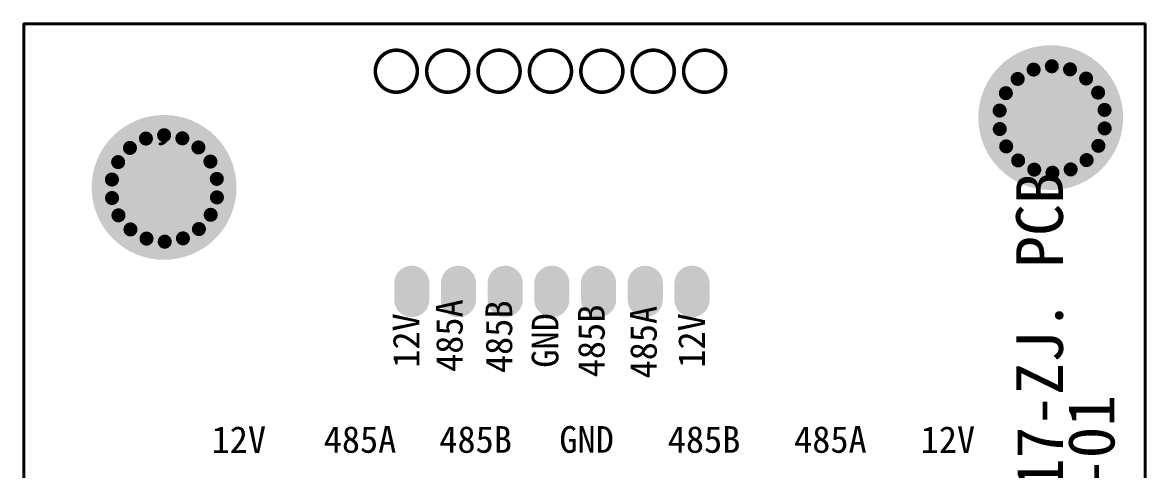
# Model space of a CAD drawing. Header units: inches. Extents: x 32166 to 66782, y 2386 to 7162.
# Drawn here: x 32753.4 to 33234.7, y 3704.1 to 3895.6 of the extents above; entities that cross this region are included whole.
import ezdxf

# ---------------------------------------------------------------- set-up
doc = ezdxf.new("R2010")
doc.units = ezdxf.units.IN
doc.header["$LTSCALE"] = 0.64311
doc.header["$MEASUREMENT"] = 0
for name, color, linetype in [('KEEPOUTLAYER', 6, 'CONTINUOUS'), ('MIDLAYER9', 2, 'CONTINUOUS'), ('MULTILAYER', 9, 'CONTINUOUS'), ('TOPLAYER', 1, 'CONTINUOUS'), ('TOPOVERLAY', 2, 'CONTINUOUS'), ('TOPSOLDER', 216, 'CONTINUOUS')]:
    doc.layers.add(name, color=color, linetype=linetype)
doc.styles.get("Standard").update_dxf_attribs({"font": 'txt', "width": 0.8})

msp = doc.modelspace()

# ---------------------------------------------------------------- linework, layer by layer
at = {"layer": 'KEEPOUTLAYER', "const_width": 1.28}
for points in [[(32754.02, 3394.92), (32754.02, 3894.92)], [(32754.02, 3894.92), (33234.02, 3894.92)], [(33234.02, 3394.92), (33234.02, 3894.92)]]:
    msp.add_lwpolyline(points, dxfattribs=at)
at = {"layer": 'KEEPOUTLAYER'}
for points, const_width in [([(32753.7, 3894.92, 1), (32754.34, 3894.92, 1)], 0.639), ([(32753.7, 3894.92, 1), (32754.34, 3894.92, 1)], 0.639), ([(33233.7, 3894.92, 1), (33234.34, 3894.92, 1)], 0.639), ([(33233.7, 3894.92, 1), (33234.34, 3894.92, 1)], 0.639), ([(32922.45, 3874.69, 1), (32904.45, 3874.69, 1)], 1.52), ([(32944.45, 3874.69, 1), (32926.45, 3874.69, 1)], 1.52), ([(32966.45, 3874.69, 1), (32948.45, 3874.69, 1)], 1.52), ([(32988.45, 3874.69, 1), (32970.45, 3874.69, 1)], 1.52), ([(33010.45, 3874.69, 1), (32992.45, 3874.69, 1)], 1.52), ([(33032.45, 3874.69, 1), (33014.45, 3874.69, 1)], 1.52), ([(33054.45, 3874.69, 1), (33036.45, 3874.69, 1)], 1.52), ([(32904.07, 3874.69, 1), (32904.82, 3874.69, 1)], 0.758), ([(32922.07, 3874.69, 1), (32922.82, 3874.69, 1)], 0.758), ([(32926.07, 3874.69, 1), (32926.82, 3874.69, 1)], 0.758), ([(32944.07, 3874.69, 1), (32944.82, 3874.69, 1)], 0.758), ([(32948.07, 3874.69, 1), (32948.82, 3874.69, 1)], 0.758), ([(32966.07, 3874.69, 1), (32966.82, 3874.69, 1)], 0.758), ([(32970.07, 3874.69, 1), (32970.82, 3874.69, 1)], 0.758), ([(32988.07, 3874.69, 1), (32988.82, 3874.69, 1)], 0.758), ([(32992.07, 3874.69, 1), (32992.82, 3874.69, 1)], 0.758), ([(33010.07, 3874.69, 1), (33010.82, 3874.69, 1)], 0.758), ([(33014.07, 3874.69, 1), (33014.82, 3874.69, 1)], 0.758), ([(33032.07, 3874.69, 1), (33032.82, 3874.69, 1)], 0.758), ([(33036.07, 3874.69, 1), (33036.82, 3874.69, 1)], 0.758), ([(33054.07, 3874.69, 1), (33054.82, 3874.69, 1)], 0.758)]:
    msp.add_lwpolyline(points, format="xyb", close=True, dxfattribs=dict(at, const_width=const_width))
at = {"layer": 'MIDLAYER9'}
for points, const_width in [([(33178.64, 3854.81, 1), (33208.64, 3854.81, 1)], 30), ([(33192.61, 3876.8, 1), (33195.61, 3876.8, 1)], 3), ([(33192.61, 3876.8, 1), (33195.61, 3876.8, 1)], 3), ([(33192.61, 3876.8, 1), (33195.61, 3876.8, 1)], 3), ([(33177.99, 3871.38, 1), (33180.99, 3871.38, 1)], 3), ([(33177.99, 3871.38, 1), (33180.99, 3871.38, 1)], 3), ([(33177.99, 3871.38, 1), (33180.99, 3871.38, 1)], 3), ([(33184.82, 3875.38, 1), (33187.82, 3875.38, 1)], 3), ([(33184.82, 3875.38, 1), (33187.82, 3875.38, 1)], 3), ([(33184.82, 3875.38, 1), (33187.82, 3875.38, 1)], 3), ([(33200.42, 3875.47, 1), (33203.42, 3875.47, 1)], 3), ([(33200.42, 3875.47, 1), (33203.42, 3875.47, 1)], 3), ([(33200.42, 3875.47, 1), (33203.42, 3875.47, 1)], 3), ([(33207.3, 3871.55, 1), (33210.3, 3871.55, 1)], 3), ([(33207.3, 3871.55, 1), (33210.3, 3871.55, 1)], 3), ([(33207.3, 3871.55, 1), (33210.3, 3871.55, 1)], 3), ([(33172.94, 3865.28, 1), (33175.94, 3865.28, 1)], 3), ([(33172.94, 3865.28, 1), (33175.94, 3865.28, 1)], 3), ([(33172.94, 3865.28, 1), (33175.94, 3865.28, 1)], 3), ([(33212.43, 3865.52, 1), (33215.43, 3865.52, 1)], 3), ([(33212.43, 3865.52, 1), (33215.43, 3865.52, 1)], 3), ([(33212.43, 3865.52, 1), (33215.43, 3865.52, 1)], 3), ([(33170.27, 3857.83, 1), (33173.27, 3857.83, 1)], 3), ([(33170.27, 3857.83, 1), (33173.27, 3857.83, 1)], 3), ([(33170.27, 3857.83, 1), (33173.27, 3857.83, 1)], 3), ([(33215.18, 3858.1, 1), (33218.18, 3858.1, 1)], 3), ([(33215.18, 3858.1, 1), (33218.18, 3858.1, 1)], 3), ([(33215.18, 3858.1, 1), (33218.18, 3858.1, 1)], 3), ([(32799.02, 3824.92, 1), (32829.02, 3824.92, 1)], 30), ([(32812.52, 3847.27, 1), (32815.52, 3847.27, 1)], 3), ([(32812.52, 3847.27, 1), (32815.52, 3847.27, 1)], 3), ([(32812.52, 3847.27, 1), (32815.52, 3847.27, 1)], 3), ([(33170.32, 3849.91, 1), (33173.32, 3849.91, 1)], 3), ([(33170.32, 3849.91, 1), (33173.32, 3849.91, 1)], 3), ([(33170.32, 3849.91, 1), (33173.32, 3849.91, 1)], 3), ([(33215.23, 3850.18, 1), (33218.23, 3850.18, 1)], 3), ([(33215.23, 3850.18, 1), (33218.23, 3850.18, 1)], 3), ([(33215.23, 3850.18, 1), (33218.23, 3850.18, 1)], 3), ([(32804.73, 3845.84, 1), (32807.73, 3845.84, 1)], 3), ([(32804.73, 3845.84, 1), (32807.73, 3845.84, 1)], 3), ([(32804.73, 3845.84, 1), (32807.73, 3845.84, 1)], 3), ([(32820.33, 3845.94, 1), (32823.33, 3845.94, 1)], 3), ([(32820.33, 3845.94, 1), (32823.33, 3845.94, 1)], 3), ([(32820.33, 3845.94, 1), (32823.33, 3845.94, 1)], 3), ([(33173.07, 3842.48, 1), (33176.07, 3842.48, 1)], 3), ([(33173.07, 3842.48, 1), (33176.07, 3842.48, 1)], 3), ([(33173.07, 3842.48, 1), (33176.07, 3842.48, 1)], 3), ([(33212.56, 3842.72, 1), (33215.56, 3842.72, 1)], 3), ([(33212.56, 3842.72, 1), (33215.56, 3842.72, 1)], 3), ([(33212.56, 3842.72, 1), (33215.56, 3842.72, 1)], 3), ([(32797.9, 3841.84, 1), (32800.9, 3841.84, 1)], 3), ([(32797.9, 3841.84, 1), (32800.9, 3841.84, 1)], 3), ([(32797.9, 3841.84, 1), (32800.9, 3841.84, 1)], 3), ([(32827.21, 3842.02, 1), (32830.21, 3842.02, 1)], 3), ([(32827.21, 3842.02, 1), (32830.21, 3842.02, 1)], 3), ([(32827.21, 3842.02, 1), (32830.21, 3842.02, 1)], 3), ([(32792.84, 3835.75, 1), (32795.84, 3835.75, 1)], 3), ([(32792.84, 3835.75, 1), (32795.84, 3835.75, 1)], 3), ([(32792.84, 3835.75, 1), (32795.84, 3835.75, 1)], 3), ([(32832.34, 3835.98, 1), (32835.34, 3835.98, 1)], 3), ([(32832.34, 3835.98, 1), (32835.34, 3835.98, 1)], 3), ([(32832.34, 3835.98, 1), (32835.34, 3835.98, 1)], 3), ([(33178.2, 3836.45, 1), (33181.2, 3836.45, 1)], 3), ([(33178.2, 3836.45, 1), (33181.2, 3836.45, 1)], 3), ([(33207.51, 3836.62, 1), (33210.51, 3836.62, 1)], 3), ([(33207.51, 3836.62, 1), (33210.51, 3836.62, 1)], 3), ([(33207.51, 3836.62, 1), (33210.51, 3836.62, 1)], 3), ([(32790.18, 3828.29, 1), (32793.18, 3828.29, 1)], 3), ([(32790.18, 3828.29, 1), (32793.18, 3828.29, 1)], 3), ([(32790.18, 3828.29, 1), (32793.18, 3828.29, 1)], 3), ([(32835.09, 3828.56, 1), (32838.09, 3828.56, 1)], 3), ([(32835.09, 3828.56, 1), (32838.09, 3828.56, 1)], 3), ([(32835.09, 3828.56, 1), (32838.09, 3828.56, 1)], 3), ([(33185.08, 3832.53, 1), (33188.08, 3832.53, 1)], 3), ([(33185.08, 3832.53, 1), (33188.08, 3832.53, 1)], 3), ([(33192.89, 3831.2, 1), (33195.89, 3831.2, 1)], 3), ([(33192.89, 3831.2, 1), (33195.89, 3831.2, 1)], 3), ([(33200.68, 3832.62, 1), (33203.68, 3832.62, 1)], 3), ([(33200.68, 3832.62, 1), (33203.68, 3832.62, 1)], 3), ([(32790.23, 3820.37, 1), (32793.23, 3820.37, 1)], 3), ([(32790.23, 3820.37, 1), (32793.23, 3820.37, 1)], 3), ([(32790.23, 3820.37, 1), (32793.23, 3820.37, 1)], 3), ([(32835.14, 3820.64, 1), (32838.14, 3820.64, 1)], 3), ([(32835.14, 3820.64, 1), (32838.14, 3820.64, 1)], 3), ([(32835.14, 3820.64, 1), (32838.14, 3820.64, 1)], 3), ([(32792.98, 3812.95, 1), (32795.98, 3812.95, 1)], 3), ([(32792.98, 3812.95, 1), (32795.98, 3812.95, 1)], 3), ([(32792.98, 3812.95, 1), (32795.98, 3812.95, 1)], 3), ([(32832.47, 3813.18, 1), (32835.47, 3813.18, 1)], 3), ([(32832.47, 3813.18, 1), (32835.47, 3813.18, 1)], 3), ([(32832.47, 3813.18, 1), (32835.47, 3813.18, 1)], 3), ([(32798.11, 3806.91, 1), (32801.11, 3806.91, 1)], 3), ([(32798.11, 3806.91, 1), (32801.11, 3806.91, 1)], 3), ([(32827.42, 3807.09, 1), (32830.42, 3807.09, 1)], 3), ([(32827.42, 3807.09, 1), (32830.42, 3807.09, 1)], 3), ([(32827.42, 3807.09, 1), (32830.42, 3807.09, 1)], 3), ([(32804.99, 3802.99, 1), (32807.99, 3802.99, 1)], 3), ([(32804.99, 3802.99, 1), (32807.99, 3802.99, 1)], 3), ([(32812.79, 3801.67, 1), (32815.79, 3801.67, 1)], 3), ([(32812.79, 3801.67, 1), (32815.79, 3801.67, 1)], 3), ([(32820.58, 3803.09, 1), (32823.58, 3803.09, 1)], 3), ([(32820.58, 3803.09, 1), (32823.58, 3803.09, 1)], 3), ([(32923.3, 3783.86, 1), (32916.8, 3783.86, 1)], 6.5), ([(32943.3, 3783.86, 1), (32936.8, 3783.86, 1)], 6.5), ([(32963.3, 3783.86, 1), (32956.8, 3783.86, 1)], 6.5), ([(32983.3, 3783.86, 1), (32976.8, 3783.86, 1)], 6.5), ([(33003.3, 3783.86, 1), (32996.8, 3783.86, 1)], 6.5), ([(33023.3, 3783.86, 1), (33016.8, 3783.86, 1)], 6.5), ([(33043.3, 3783.86, 1), (33036.8, 3783.86, 1)], 6.5), ([(32923.3, 3776.86, 1), (32916.8, 3776.86, 1)], 6.5), ([(32943.3, 3776.86, 1), (32936.8, 3776.86, 1)], 6.5), ([(32963.3, 3776.86, 1), (32956.8, 3776.86, 1)], 6.5), ([(32983.3, 3776.86, 1), (32976.8, 3776.86, 1)], 6.5), ([(33003.3, 3776.86, 1), (32996.8, 3776.86, 1)], 6.5), ([(33023.3, 3776.86, 1), (33016.8, 3776.86, 1)], 6.5), ([(33043.3, 3776.86, 1), (33036.8, 3776.86, 1)], 6.5)]:
    msp.add_lwpolyline(points, format="xyb", close=True, dxfattribs=dict(at, const_width=const_width))
at = {"layer": 'MIDLAYER9', "const_width": 13}
for points in [[(32920.05, 3776.86), (32920.05, 3783.86)], [(32940.05, 3776.86), (32940.05, 3783.86)], [(32960.05, 3776.86), (32960.05, 3783.86)], [(32980.05, 3776.86), (32980.05, 3783.86)], [(33000.05, 3776.86), (33000.05, 3783.86)], [(33020.05, 3776.86), (33020.05, 3783.86)], [(33040.05, 3776.86), (33040.05, 3783.86)]]:
    msp.add_lwpolyline(points, dxfattribs=at)
at = {"layer": 'MULTILAYER'}
for points, const_width in [([(33178.64, 3854.81, 1), (33208.64, 3854.81, 1)], 30), ([(33192.61, 3876.8, 1), (33195.61, 3876.8, 1)], 3), ([(33192.61, 3876.8, 1), (33195.61, 3876.8, 1)], 3), ([(33192.61, 3876.8, 1), (33195.61, 3876.8, 1)], 3), ([(33177.99, 3871.38, 1), (33180.99, 3871.38, 1)], 3), ([(33177.99, 3871.38, 1), (33180.99, 3871.38, 1)], 3), ([(33177.99, 3871.38, 1), (33180.99, 3871.38, 1)], 3), ([(33184.82, 3875.38, 1), (33187.82, 3875.38, 1)], 3), ([(33184.82, 3875.38, 1), (33187.82, 3875.38, 1)], 3), ([(33184.82, 3875.38, 1), (33187.82, 3875.38, 1)], 3), ([(33200.42, 3875.47, 1), (33203.42, 3875.47, 1)], 3), ([(33200.42, 3875.47, 1), (33203.42, 3875.47, 1)], 3), ([(33200.42, 3875.47, 1), (33203.42, 3875.47, 1)], 3), ([(33207.3, 3871.55, 1), (33210.3, 3871.55, 1)], 3), ([(33207.3, 3871.55, 1), (33210.3, 3871.55, 1)], 3), ([(33207.3, 3871.55, 1), (33210.3, 3871.55, 1)], 3), ([(33172.94, 3865.28, 1), (33175.94, 3865.28, 1)], 3), ([(33172.94, 3865.28, 1), (33175.94, 3865.28, 1)], 3), ([(33172.94, 3865.28, 1), (33175.94, 3865.28, 1)], 3), ([(33212.43, 3865.52, 1), (33215.43, 3865.52, 1)], 3), ([(33212.43, 3865.52, 1), (33215.43, 3865.52, 1)], 3), ([(33212.43, 3865.52, 1), (33215.43, 3865.52, 1)], 3), ([(33170.27, 3857.83, 1), (33173.27, 3857.83, 1)], 3), ([(33170.27, 3857.83, 1), (33173.27, 3857.83, 1)], 3), ([(33170.27, 3857.83, 1), (33173.27, 3857.83, 1)], 3), ([(33215.18, 3858.1, 1), (33218.18, 3858.1, 1)], 3), ([(33215.18, 3858.1, 1), (33218.18, 3858.1, 1)], 3), ([(33215.18, 3858.1, 1), (33218.18, 3858.1, 1)], 3), ([(32799.02, 3824.92, 1), (32829.02, 3824.92, 1)], 30), ([(32812.52, 3847.27, 1), (32815.52, 3847.27, 1)], 3), ([(32812.52, 3847.27, 1), (32815.52, 3847.27, 1)], 3), ([(32812.52, 3847.27, 1), (32815.52, 3847.27, 1)], 3), ([(33170.32, 3849.91, 1), (33173.32, 3849.91, 1)], 3), ([(33170.32, 3849.91, 1), (33173.32, 3849.91, 1)], 3), ([(33170.32, 3849.91, 1), (33173.32, 3849.91, 1)], 3), ([(33215.23, 3850.18, 1), (33218.23, 3850.18, 1)], 3), ([(33215.23, 3850.18, 1), (33218.23, 3850.18, 1)], 3), ([(33215.23, 3850.18, 1), (33218.23, 3850.18, 1)], 3), ([(32804.73, 3845.84, 1), (32807.73, 3845.84, 1)], 3), ([(32804.73, 3845.84, 1), (32807.73, 3845.84, 1)], 3), ([(32804.73, 3845.84, 1), (32807.73, 3845.84, 1)], 3), ([(32820.33, 3845.94, 1), (32823.33, 3845.94, 1)], 3), ([(32820.33, 3845.94, 1), (32823.33, 3845.94, 1)], 3), ([(32820.33, 3845.94, 1), (32823.33, 3845.94, 1)], 3), ([(33173.07, 3842.48, 1), (33176.07, 3842.48, 1)], 3), ([(33173.07, 3842.48, 1), (33176.07, 3842.48, 1)], 3), ([(33173.07, 3842.48, 1), (33176.07, 3842.48, 1)], 3), ([(33212.56, 3842.72, 1), (33215.56, 3842.72, 1)], 3), ([(33212.56, 3842.72, 1), (33215.56, 3842.72, 1)], 3), ([(33212.56, 3842.72, 1), (33215.56, 3842.72, 1)], 3), ([(32797.9, 3841.84, 1), (32800.9, 3841.84, 1)], 3), ([(32797.9, 3841.84, 1), (32800.9, 3841.84, 1)], 3), ([(32797.9, 3841.84, 1), (32800.9, 3841.84, 1)], 3), ([(32827.21, 3842.02, 1), (32830.21, 3842.02, 1)], 3), ([(32827.21, 3842.02, 1), (32830.21, 3842.02, 1)], 3), ([(32827.21, 3842.02, 1), (32830.21, 3842.02, 1)], 3), ([(32792.84, 3835.75, 1), (32795.84, 3835.75, 1)], 3), ([(32792.84, 3835.75, 1), (32795.84, 3835.75, 1)], 3), ([(32792.84, 3835.75, 1), (32795.84, 3835.75, 1)], 3), ([(32832.34, 3835.98, 1), (32835.34, 3835.98, 1)], 3), ([(32832.34, 3835.98, 1), (32835.34, 3835.98, 1)], 3), ([(32832.34, 3835.98, 1), (32835.34, 3835.98, 1)], 3), ([(33178.2, 3836.45, 1), (33181.2, 3836.45, 1)], 3), ([(33178.2, 3836.45, 1), (33181.2, 3836.45, 1)], 3), ([(33207.51, 3836.62, 1), (33210.51, 3836.62, 1)], 3), ([(33207.51, 3836.62, 1), (33210.51, 3836.62, 1)], 3), ([(33207.51, 3836.62, 1), (33210.51, 3836.62, 1)], 3), ([(32790.18, 3828.29, 1), (32793.18, 3828.29, 1)], 3), ([(32790.18, 3828.29, 1), (32793.18, 3828.29, 1)], 3), ([(32790.18, 3828.29, 1), (32793.18, 3828.29, 1)], 3), ([(32835.09, 3828.56, 1), (32838.09, 3828.56, 1)], 3), ([(32835.09, 3828.56, 1), (32838.09, 3828.56, 1)], 3), ([(32835.09, 3828.56, 1), (32838.09, 3828.56, 1)], 3), ([(33185.08, 3832.53, 1), (33188.08, 3832.53, 1)], 3), ([(33185.08, 3832.53, 1), (33188.08, 3832.53, 1)], 3), ([(33192.89, 3831.2, 1), (33195.89, 3831.2, 1)], 3), ([(33192.89, 3831.2, 1), (33195.89, 3831.2, 1)], 3), ([(33200.68, 3832.62, 1), (33203.68, 3832.62, 1)], 3), ([(33200.68, 3832.62, 1), (33203.68, 3832.62, 1)], 3), ([(32790.23, 3820.37, 1), (32793.23, 3820.37, 1)], 3), ([(32790.23, 3820.37, 1), (32793.23, 3820.37, 1)], 3), ([(32790.23, 3820.37, 1), (32793.23, 3820.37, 1)], 3), ([(32835.14, 3820.64, 1), (32838.14, 3820.64, 1)], 3), ([(32835.14, 3820.64, 1), (32838.14, 3820.64, 1)], 3), ([(32835.14, 3820.64, 1), (32838.14, 3820.64, 1)], 3), ([(32792.98, 3812.95, 1), (32795.98, 3812.95, 1)], 3), ([(32792.98, 3812.95, 1), (32795.98, 3812.95, 1)], 3), ([(32792.98, 3812.95, 1), (32795.98, 3812.95, 1)], 3), ([(32832.47, 3813.18, 1), (32835.47, 3813.18, 1)], 3), ([(32832.47, 3813.18, 1), (32835.47, 3813.18, 1)], 3), ([(32832.47, 3813.18, 1), (32835.47, 3813.18, 1)], 3), ([(32798.11, 3806.91, 1), (32801.11, 3806.91, 1)], 3), ([(32798.11, 3806.91, 1), (32801.11, 3806.91, 1)], 3), ([(32827.42, 3807.09, 1), (32830.42, 3807.09, 1)], 3), ([(32827.42, 3807.09, 1), (32830.42, 3807.09, 1)], 3), ([(32827.42, 3807.09, 1), (32830.42, 3807.09, 1)], 3), ([(32804.99, 3802.99, 1), (32807.99, 3802.99, 1)], 3), ([(32804.99, 3802.99, 1), (32807.99, 3802.99, 1)], 3), ([(32812.79, 3801.67, 1), (32815.79, 3801.67, 1)], 3), ([(32812.79, 3801.67, 1), (32815.79, 3801.67, 1)], 3), ([(32820.58, 3803.09, 1), (32823.58, 3803.09, 1)], 3), ([(32820.58, 3803.09, 1), (32823.58, 3803.09, 1)], 3), ([(32923.3, 3783.86, 1), (32916.8, 3783.86, 1)], 6.5), ([(32943.3, 3783.86, 1), (32936.8, 3783.86, 1)], 6.5), ([(32963.3, 3783.86, 1), (32956.8, 3783.86, 1)], 6.5), ([(32983.3, 3783.86, 1), (32976.8, 3783.86, 1)], 6.5), ([(33003.3, 3783.86, 1), (32996.8, 3783.86, 1)], 6.5), ([(33023.3, 3783.86, 1), (33016.8, 3783.86, 1)], 6.5), ([(33043.3, 3783.86, 1), (33036.8, 3783.86, 1)], 6.5), ([(32923.3, 3776.86, 1), (32916.8, 3776.86, 1)], 6.5), ([(32943.3, 3776.86, 1), (32936.8, 3776.86, 1)], 6.5), ([(32963.3, 3776.86, 1), (32956.8, 3776.86, 1)], 6.5), ([(32983.3, 3776.86, 1), (32976.8, 3776.86, 1)], 6.5), ([(33003.3, 3776.86, 1), (32996.8, 3776.86, 1)], 6.5), ([(33023.3, 3776.86, 1), (33016.8, 3776.86, 1)], 6.5), ([(33043.3, 3776.86, 1), (33036.8, 3776.86, 1)], 6.5)]:
    msp.add_lwpolyline(points, format="xyb", close=True, dxfattribs=dict(at, const_width=const_width))
at = {"layer": 'MULTILAYER', "const_width": 13}
for points in [[(32920.05, 3776.86), (32920.05, 3783.86)], [(32940.05, 3776.86), (32940.05, 3783.86)], [(32960.05, 3776.86), (32960.05, 3783.86)], [(32980.05, 3776.86), (32980.05, 3783.86)], [(33000.05, 3776.86), (33000.05, 3783.86)], [(33020.05, 3776.86), (33020.05, 3783.86)], [(33040.05, 3776.86), (33040.05, 3783.86)]]:
    msp.add_lwpolyline(points, dxfattribs=at)
at = {"layer": 'TOPLAYER'}
for points, const_width in [([(33178.64, 3854.81, 1), (33208.64, 3854.81, 1)], 30), ([(33192.61, 3876.8, 1), (33195.61, 3876.8, 1)], 3), ([(33192.61, 3876.8, 1), (33195.61, 3876.8, 1)], 3), ([(33192.61, 3876.8, 1), (33195.61, 3876.8, 1)], 3), ([(33177.99, 3871.38, 1), (33180.99, 3871.38, 1)], 3), ([(33177.99, 3871.38, 1), (33180.99, 3871.38, 1)], 3), ([(33177.99, 3871.38, 1), (33180.99, 3871.38, 1)], 3), ([(33184.82, 3875.38, 1), (33187.82, 3875.38, 1)], 3), ([(33184.82, 3875.38, 1), (33187.82, 3875.38, 1)], 3), ([(33184.82, 3875.38, 1), (33187.82, 3875.38, 1)], 3), ([(33200.42, 3875.47, 1), (33203.42, 3875.47, 1)], 3), ([(33200.42, 3875.47, 1), (33203.42, 3875.47, 1)], 3), ([(33200.42, 3875.47, 1), (33203.42, 3875.47, 1)], 3), ([(33207.3, 3871.55, 1), (33210.3, 3871.55, 1)], 3), ([(33207.3, 3871.55, 1), (33210.3, 3871.55, 1)], 3), ([(33207.3, 3871.55, 1), (33210.3, 3871.55, 1)], 3), ([(33172.94, 3865.28, 1), (33175.94, 3865.28, 1)], 3), ([(33172.94, 3865.28, 1), (33175.94, 3865.28, 1)], 3), ([(33172.94, 3865.28, 1), (33175.94, 3865.28, 1)], 3), ([(33212.43, 3865.52, 1), (33215.43, 3865.52, 1)], 3), ([(33212.43, 3865.52, 1), (33215.43, 3865.52, 1)], 3), ([(33212.43, 3865.52, 1), (33215.43, 3865.52, 1)], 3), ([(33170.27, 3857.83, 1), (33173.27, 3857.83, 1)], 3), ([(33170.27, 3857.83, 1), (33173.27, 3857.83, 1)], 3), ([(33170.27, 3857.83, 1), (33173.27, 3857.83, 1)], 3), ([(33215.18, 3858.1, 1), (33218.18, 3858.1, 1)], 3), ([(33215.18, 3858.1, 1), (33218.18, 3858.1, 1)], 3), ([(33215.18, 3858.1, 1), (33218.18, 3858.1, 1)], 3), ([(32799.02, 3824.92, 1), (32829.02, 3824.92, 1)], 30), ([(32812.52, 3847.27, 1), (32815.52, 3847.27, 1)], 3), ([(32812.52, 3847.27, 1), (32815.52, 3847.27, 1)], 3), ([(32812.52, 3847.27, 1), (32815.52, 3847.27, 1)], 3), ([(33170.32, 3849.91, 1), (33173.32, 3849.91, 1)], 3), ([(33170.32, 3849.91, 1), (33173.32, 3849.91, 1)], 3), ([(33170.32, 3849.91, 1), (33173.32, 3849.91, 1)], 3), ([(33215.23, 3850.18, 1), (33218.23, 3850.18, 1)], 3), ([(33215.23, 3850.18, 1), (33218.23, 3850.18, 1)], 3), ([(33215.23, 3850.18, 1), (33218.23, 3850.18, 1)], 3), ([(32804.73, 3845.84, 1), (32807.73, 3845.84, 1)], 3), ([(32804.73, 3845.84, 1), (32807.73, 3845.84, 1)], 3), ([(32804.73, 3845.84, 1), (32807.73, 3845.84, 1)], 3), ([(32820.33, 3845.94, 1), (32823.33, 3845.94, 1)], 3), ([(32820.33, 3845.94, 1), (32823.33, 3845.94, 1)], 3), ([(32820.33, 3845.94, 1), (32823.33, 3845.94, 1)], 3), ([(33173.07, 3842.48, 1), (33176.07, 3842.48, 1)], 3), ([(33173.07, 3842.48, 1), (33176.07, 3842.48, 1)], 3), ([(33173.07, 3842.48, 1), (33176.07, 3842.48, 1)], 3), ([(33212.56, 3842.72, 1), (33215.56, 3842.72, 1)], 3), ([(33212.56, 3842.72, 1), (33215.56, 3842.72, 1)], 3), ([(33212.56, 3842.72, 1), (33215.56, 3842.72, 1)], 3), ([(32797.9, 3841.84, 1), (32800.9, 3841.84, 1)], 3), ([(32797.9, 3841.84, 1), (32800.9, 3841.84, 1)], 3), ([(32797.9, 3841.84, 1), (32800.9, 3841.84, 1)], 3), ([(32827.21, 3842.02, 1), (32830.21, 3842.02, 1)], 3), ([(32827.21, 3842.02, 1), (32830.21, 3842.02, 1)], 3), ([(32827.21, 3842.02, 1), (32830.21, 3842.02, 1)], 3), ([(32792.84, 3835.75, 1), (32795.84, 3835.75, 1)], 3), ([(32792.84, 3835.75, 1), (32795.84, 3835.75, 1)], 3), ([(32792.84, 3835.75, 1), (32795.84, 3835.75, 1)], 3), ([(32832.34, 3835.98, 1), (32835.34, 3835.98, 1)], 3), ([(32832.34, 3835.98, 1), (32835.34, 3835.98, 1)], 3), ([(32832.34, 3835.98, 1), (32835.34, 3835.98, 1)], 3), ([(33178.2, 3836.45, 1), (33181.2, 3836.45, 1)], 3), ([(33178.2, 3836.45, 1), (33181.2, 3836.45, 1)], 3), ([(33207.51, 3836.62, 1), (33210.51, 3836.62, 1)], 3), ([(33207.51, 3836.62, 1), (33210.51, 3836.62, 1)], 3), ([(33207.51, 3836.62, 1), (33210.51, 3836.62, 1)], 3), ([(32790.18, 3828.29, 1), (32793.18, 3828.29, 1)], 3), ([(32790.18, 3828.29, 1), (32793.18, 3828.29, 1)], 3), ([(32790.18, 3828.29, 1), (32793.18, 3828.29, 1)], 3), ([(32835.09, 3828.56, 1), (32838.09, 3828.56, 1)], 3), ([(32835.09, 3828.56, 1), (32838.09, 3828.56, 1)], 3), ([(32835.09, 3828.56, 1), (32838.09, 3828.56, 1)], 3), ([(33185.08, 3832.53, 1), (33188.08, 3832.53, 1)], 3), ([(33185.08, 3832.53, 1), (33188.08, 3832.53, 1)], 3), ([(33192.89, 3831.2, 1), (33195.89, 3831.2, 1)], 3), ([(33192.89, 3831.2, 1), (33195.89, 3831.2, 1)], 3), ([(33200.68, 3832.62, 1), (33203.68, 3832.62, 1)], 3), ([(33200.68, 3832.62, 1), (33203.68, 3832.62, 1)], 3), ([(32790.23, 3820.37, 1), (32793.23, 3820.37, 1)], 3), ([(32790.23, 3820.37, 1), (32793.23, 3820.37, 1)], 3), ([(32790.23, 3820.37, 1), (32793.23, 3820.37, 1)], 3), ([(32835.14, 3820.64, 1), (32838.14, 3820.64, 1)], 3), ([(32835.14, 3820.64, 1), (32838.14, 3820.64, 1)], 3), ([(32835.14, 3820.64, 1), (32838.14, 3820.64, 1)], 3), ([(32792.98, 3812.95, 1), (32795.98, 3812.95, 1)], 3), ([(32792.98, 3812.95, 1), (32795.98, 3812.95, 1)], 3), ([(32792.98, 3812.95, 1), (32795.98, 3812.95, 1)], 3), ([(32832.47, 3813.18, 1), (32835.47, 3813.18, 1)], 3), ([(32832.47, 3813.18, 1), (32835.47, 3813.18, 1)], 3), ([(32832.47, 3813.18, 1), (32835.47, 3813.18, 1)], 3), ([(32798.11, 3806.91, 1), (32801.11, 3806.91, 1)], 3), ([(32798.11, 3806.91, 1), (32801.11, 3806.91, 1)], 3), ([(32827.42, 3807.09, 1), (32830.42, 3807.09, 1)], 3), ([(32827.42, 3807.09, 1), (32830.42, 3807.09, 1)], 3), ([(32827.42, 3807.09, 1), (32830.42, 3807.09, 1)], 3), ([(32804.99, 3802.99, 1), (32807.99, 3802.99, 1)], 3), ([(32804.99, 3802.99, 1), (32807.99, 3802.99, 1)], 3), ([(32812.79, 3801.67, 1), (32815.79, 3801.67, 1)], 3), ([(32812.79, 3801.67, 1), (32815.79, 3801.67, 1)], 3), ([(32820.58, 3803.09, 1), (32823.58, 3803.09, 1)], 3), ([(32820.58, 3803.09, 1), (32823.58, 3803.09, 1)], 3), ([(32923.3, 3783.86, 1), (32916.8, 3783.86, 1)], 6.5), ([(32943.3, 3783.86, 1), (32936.8, 3783.86, 1)], 6.5), ([(32963.3, 3783.86, 1), (32956.8, 3783.86, 1)], 6.5), ([(32983.3, 3783.86, 1), (32976.8, 3783.86, 1)], 6.5), ([(33003.3, 3783.86, 1), (32996.8, 3783.86, 1)], 6.5), ([(33023.3, 3783.86, 1), (33016.8, 3783.86, 1)], 6.5), ([(33043.3, 3783.86, 1), (33036.8, 3783.86, 1)], 6.5), ([(32923.3, 3776.86, 1), (32916.8, 3776.86, 1)], 6.5), ([(32943.3, 3776.86, 1), (32936.8, 3776.86, 1)], 6.5), ([(32963.3, 3776.86, 1), (32956.8, 3776.86, 1)], 6.5), ([(32983.3, 3776.86, 1), (32976.8, 3776.86, 1)], 6.5), ([(33003.3, 3776.86, 1), (32996.8, 3776.86, 1)], 6.5), ([(33023.3, 3776.86, 1), (33016.8, 3776.86, 1)], 6.5), ([(33043.3, 3776.86, 1), (33036.8, 3776.86, 1)], 6.5)]:
    msp.add_lwpolyline(points, format="xyb", close=True, dxfattribs=dict(at, const_width=const_width))
at = {"layer": 'TOPLAYER', "const_width": 13}
for points in [[(32920.05, 3776.86), (32920.05, 3783.86)], [(32940.05, 3776.86), (32940.05, 3783.86)], [(32960.05, 3776.86), (32960.05, 3783.86)], [(32980.05, 3776.86), (32980.05, 3783.86)], [(33000.05, 3776.86), (33000.05, 3783.86)], [(33020.05, 3776.86), (33020.05, 3783.86)], [(33040.05, 3776.86), (33040.05, 3783.86)]]:
    msp.add_lwpolyline(points, dxfattribs=at)
at = {"layer": 'TOPOVERLAY', "const_width": 1.28}
msp.add_lwpolyline([(32815.27, 3846.57, -0.414214), (32812.27, 3843.57)], format="xyb", dxfattribs=at)
at = {"layer": 'TOPOVERLAY', "const_width": 0.638}
for points in [[(32814.95, 3846.57, 1), (32815.59, 3846.57, 1)], [(32811.95, 3843.57, 1), (32812.59, 3843.57, 1)]]:
    msp.add_lwpolyline(points, format="xyb", close=True, dxfattribs=at)
at = {"layer": 'TOPSOLDER'}
for points, const_width in [([(33178.13, 3854.81, 1), (33209.15, 3854.81, 1)], 31.02), ([(33184.32, 3875.38, 1), (33188.33, 3875.38, 1)], 4.02), ([(33184.32, 3875.38, 1), (33188.33, 3875.38, 1)], 4.02), ([(33184.32, 3875.38, 1), (33188.33, 3875.38, 1)], 4.02), ([(33192.11, 3876.8, 1), (33196.12, 3876.8, 1)], 4.02), ([(33192.11, 3876.8, 1), (33196.12, 3876.8, 1)], 4.02), ([(33192.11, 3876.8, 1), (33196.12, 3876.8, 1)], 4.02), ([(33199.91, 3875.47, 1), (33203.93, 3875.47, 1)], 4.02), ([(33199.91, 3875.47, 1), (33203.93, 3875.47, 1)], 4.02), ([(33199.91, 3875.47, 1), (33203.93, 3875.47, 1)], 4.02), ([(33177.48, 3871.38, 1), (33181.5, 3871.38, 1)], 4.02), ([(33177.48, 3871.38, 1), (33181.5, 3871.38, 1)], 4.02), ([(33177.48, 3871.38, 1), (33181.5, 3871.38, 1)], 4.02), ([(33206.79, 3871.55, 1), (33210.81, 3871.55, 1)], 4.02), ([(33206.79, 3871.55, 1), (33210.81, 3871.55, 1)], 4.02), ([(33206.79, 3871.55, 1), (33210.81, 3871.55, 1)], 4.02), ([(33211.92, 3865.52, 1), (33215.94, 3865.52, 1)], 4.02), ([(33211.92, 3865.52, 1), (33215.94, 3865.52, 1)], 4.02), ([(33211.92, 3865.52, 1), (33215.94, 3865.52, 1)], 4.02), ([(33172.43, 3865.28, 1), (33176.44, 3865.28, 1)], 4.02), ([(33172.43, 3865.28, 1), (33176.44, 3865.28, 1)], 4.02), ([(33172.43, 3865.28, 1), (33176.44, 3865.28, 1)], 4.02), ([(33169.76, 3857.83, 1), (33173.78, 3857.83, 1)], 4.02), ([(33169.76, 3857.83, 1), (33173.78, 3857.83, 1)], 4.02), ([(33169.76, 3857.83, 1), (33173.78, 3857.83, 1)], 4.02), ([(33214.67, 3858.1, 1), (33218.69, 3858.1, 1)], 4.02), ([(33214.67, 3858.1, 1), (33218.69, 3858.1, 1)], 4.02), ([(33214.67, 3858.1, 1), (33218.69, 3858.1, 1)], 4.02), ([(32798.51, 3824.92, 1), (32829.53, 3824.92, 1)], 31.02), ([(32812.01, 3847.27, 1), (32816.03, 3847.27, 1)], 4.02), ([(32812.01, 3847.27, 1), (32816.03, 3847.27, 1)], 4.02), ([(32812.01, 3847.27, 1), (32816.03, 3847.27, 1)], 4.02), ([(33169.81, 3849.91, 1), (33173.83, 3849.91, 1)], 4.02), ([(33169.81, 3849.91, 1), (33173.83, 3849.91, 1)], 4.02), ([(33169.81, 3849.91, 1), (33173.83, 3849.91, 1)], 4.02), ([(33214.72, 3850.18, 1), (33218.74, 3850.18, 1)], 4.02), ([(33214.72, 3850.18, 1), (33218.74, 3850.18, 1)], 4.02), ([(33214.72, 3850.18, 1), (33218.74, 3850.18, 1)], 4.02), ([(32797.39, 3841.84, 1), (32801.41, 3841.84, 1)], 4.02), ([(32797.39, 3841.84, 1), (32801.41, 3841.84, 1)], 4.02), ([(32797.39, 3841.84, 1), (32801.41, 3841.84, 1)], 4.02), ([(32804.22, 3845.84, 1), (32808.24, 3845.84, 1)], 4.02), ([(32804.22, 3845.84, 1), (32808.24, 3845.84, 1)], 4.02), ([(32804.22, 3845.84, 1), (32808.24, 3845.84, 1)], 4.02), ([(32819.82, 3845.94, 1), (32823.84, 3845.94, 1)], 4.02), ([(32819.82, 3845.94, 1), (32823.84, 3845.94, 1)], 4.02), ([(32819.82, 3845.94, 1), (32823.84, 3845.94, 1)], 4.02), ([(32826.7, 3842.02, 1), (32830.72, 3842.02, 1)], 4.02), ([(32826.7, 3842.02, 1), (32830.72, 3842.02, 1)], 4.02), ([(32826.7, 3842.02, 1), (32830.72, 3842.02, 1)], 4.02), ([(33172.57, 3842.48, 1), (33176.58, 3842.48, 1)], 4.02), ([(33172.57, 3842.48, 1), (33176.58, 3842.48, 1)], 4.02), ([(33172.57, 3842.48, 1), (33176.58, 3842.48, 1)], 4.02), ([(33212.06, 3842.72, 1), (33216.07, 3842.72, 1)], 4.02), ([(33212.06, 3842.72, 1), (33216.07, 3842.72, 1)], 4.02), ([(33212.06, 3842.72, 1), (33216.07, 3842.72, 1)], 4.02), ([(33207, 3836.62, 1), (33211.02, 3836.62, 1)], 4.02), ([(33207, 3836.62, 1), (33211.02, 3836.62, 1)], 4.02), ([(33207, 3836.62, 1), (33211.02, 3836.62, 1)], 4.02), ([(32792.34, 3835.75, 1), (32796.35, 3835.75, 1)], 4.02), ([(32792.34, 3835.75, 1), (32796.35, 3835.75, 1)], 4.02), ([(32792.34, 3835.75, 1), (32796.35, 3835.75, 1)], 4.02), ([(32831.83, 3835.98, 1), (32835.84, 3835.98, 1)], 4.02), ([(32831.83, 3835.98, 1), (32835.84, 3835.98, 1)], 4.02), ([(32831.83, 3835.98, 1), (32835.84, 3835.98, 1)], 4.02), ([(33177.69, 3836.45, 1), (33181.71, 3836.45, 1)], 4.02), ([(33177.69, 3836.45, 1), (33181.71, 3836.45, 1)], 4.02), ([(33184.57, 3832.53, 1), (33188.59, 3832.53, 1)], 4.02), ([(33184.57, 3832.53, 1), (33188.59, 3832.53, 1)], 4.02), ([(33200.17, 3832.62, 1), (33204.18, 3832.62, 1)], 4.02), ([(33200.17, 3832.62, 1), (33204.18, 3832.62, 1)], 4.02), ([(32789.67, 3828.29, 1), (32793.69, 3828.29, 1)], 4.02), ([(32789.67, 3828.29, 1), (32793.69, 3828.29, 1)], 4.02), ([(32789.67, 3828.29, 1), (32793.69, 3828.29, 1)], 4.02), ([(32834.58, 3828.56, 1), (32838.6, 3828.56, 1)], 4.02), ([(32834.58, 3828.56, 1), (32838.6, 3828.56, 1)], 4.02), ([(32834.58, 3828.56, 1), (32838.6, 3828.56, 1)], 4.02), ([(33192.38, 3831.2, 1), (33196.39, 3831.2, 1)], 4.02), ([(33192.38, 3831.2, 1), (33196.39, 3831.2, 1)], 4.02), ([(32789.72, 3820.37, 1), (32793.74, 3820.37, 1)], 4.02), ([(32789.72, 3820.37, 1), (32793.74, 3820.37, 1)], 4.02), ([(32789.72, 3820.37, 1), (32793.74, 3820.37, 1)], 4.02), ([(32834.63, 3820.64, 1), (32838.64, 3820.64, 1)], 4.02), ([(32834.63, 3820.64, 1), (32838.64, 3820.64, 1)], 4.02), ([(32834.63, 3820.64, 1), (32838.64, 3820.64, 1)], 4.02), ([(32792.47, 3812.95, 1), (32796.49, 3812.95, 1)], 4.02), ([(32792.47, 3812.95, 1), (32796.49, 3812.95, 1)], 4.02), ([(32792.47, 3812.95, 1), (32796.49, 3812.95, 1)], 4.02), ([(32831.96, 3813.18, 1), (32835.98, 3813.18, 1)], 4.02), ([(32831.96, 3813.18, 1), (32835.98, 3813.18, 1)], 4.02), ([(32831.96, 3813.18, 1), (32835.98, 3813.18, 1)], 4.02), ([(32797.6, 3806.91, 1), (32801.62, 3806.91, 1)], 4.02), ([(32797.6, 3806.91, 1), (32801.62, 3806.91, 1)], 4.02), ([(32804.48, 3802.99, 1), (32808.5, 3802.99, 1)], 4.02), ([(32804.48, 3802.99, 1), (32808.5, 3802.99, 1)], 4.02), ([(32820.08, 3803.09, 1), (32824.09, 3803.09, 1)], 4.02), ([(32820.08, 3803.09, 1), (32824.09, 3803.09, 1)], 4.02), ([(32826.91, 3807.09, 1), (32830.93, 3807.09, 1)], 4.02), ([(32826.91, 3807.09, 1), (32830.93, 3807.09, 1)], 4.02), ([(32826.91, 3807.09, 1), (32830.93, 3807.09, 1)], 4.02), ([(32812.29, 3801.67, 1), (32816.3, 3801.67, 1)], 4.02), ([(32812.29, 3801.67, 1), (32816.3, 3801.67, 1)], 4.02), ([(32923.81, 3783.86, 1), (32916.29, 3783.86, 1)], 7.52), ([(32943.81, 3783.86, 1), (32936.29, 3783.86, 1)], 7.52), ([(32963.81, 3783.86, 1), (32956.29, 3783.86, 1)], 7.52), ([(32983.81, 3783.86, 1), (32976.29, 3783.86, 1)], 7.52), ([(33003.81, 3783.86, 1), (32996.29, 3783.86, 1)], 7.52), ([(33023.81, 3783.86, 1), (33016.29, 3783.86, 1)], 7.52), ([(33043.81, 3783.86, 1), (33036.29, 3783.86, 1)], 7.52), ([(32923.81, 3776.86, 1), (32916.29, 3776.86, 1)], 7.52), ([(32943.81, 3776.86, 1), (32936.29, 3776.86, 1)], 7.52), ([(32963.81, 3776.86, 1), (32956.29, 3776.86, 1)], 7.52), ([(32983.81, 3776.86, 1), (32976.29, 3776.86, 1)], 7.52), ([(33003.81, 3776.86, 1), (32996.29, 3776.86, 1)], 7.52), ([(33023.81, 3776.86, 1), (33016.29, 3776.86, 1)], 7.52), ([(33043.81, 3776.86, 1), (33036.29, 3776.86, 1)], 7.52)]:
    msp.add_lwpolyline(points, format="xyb", close=True, dxfattribs=dict(at, const_width=const_width))
at = {"layer": 'TOPSOLDER', "const_width": 15.03}
for points in [[(32920.05, 3776.86), (32920.05, 3783.86)], [(32940.05, 3776.86), (32940.05, 3783.86)], [(32960.05, 3776.86), (32960.05, 3783.86)], [(32980.05, 3776.86), (32980.05, 3783.86)], [(33000.05, 3776.86), (33000.05, 3783.86)], [(33020.05, 3776.86), (33020.05, 3783.86)], [(33040.05, 3776.86), (33040.05, 3783.86)]]:
    msp.add_lwpolyline(points, dxfattribs=at)

# ---------------------------------------------------------------- texts
at = {"layer": 'TOPOVERLAY'}
for s, height, rotation, p in [('MODEL : MPDU2017-ZJ. PCB', 20, 90, (33198.85, 3504.79)), ('485A', 11.43, 90, (32941.85, 3745.89)), ('485B', 11.43, 90, (32963.05, 3745.39)), ('485B', 11.43, 90, (33002.65, 3743.59)), ('485A', 11.43, 90, (33024.95, 3743.09)), ('12V', 11.43, 90, (32923.35, 3747.69)), ('GND', 11.43, 90, (32982.85, 3747.69)), ('12V', 11.43, 90, (33045.55, 3747.69)), ('DATE : 2017-04-01', 20, 90, (33220.95, 3504.79)), ('12V', 11.43, 360, (32834.35, 3711.19)), ('485A', 11.43, 360, (32882.35, 3711.26)), ('485B', 11.43, 360, (32931.85, 3711.26)), ('GND', 11.43, 360, (32983.25, 3711.26)), ('485B', 11.43, 360, (33029.65, 3711.26)), ('485A', 11.43, 360, (33083.75, 3711.26)), ('12V', 11.43, 360, (33137.95, 3711.19))]:
    msp.add_text(s, height=height, rotation=rotation, dxfattribs=at).set_placement(p)

doc.saveas('drawing.dxf')
